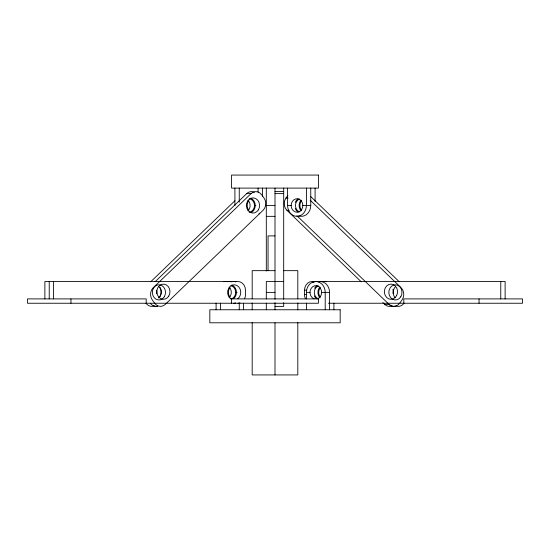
<?xml version="1.0" encoding="UTF-8"?>
<svg xmlns="http://www.w3.org/2000/svg" width="550" height="550" viewBox="0 0 550 550"><rect width="100%" height="100%" fill="white"/><g stroke="black" fill="none" stroke-linecap="round" stroke-linejoin="round"><path stroke-width="0.82" d="M361.185 281.751L286.928 210.299A8.69 7.528 -90 0 1 285.966 198.062L287.897 195.394M150.755 281.738L234.912 200.757M155.1 281.738L246.682 193.614A8.69 7.528 -90 0 1 254.423 192.28M251.027 193.614L153.251 287.691A8.69 7.528 -90 0 0 152.288 299.929L154.701 303.27A8.69 7.528 -90 0 0 165.296 304.377L263.072 210.299A8.69 7.528 -90 0 0 264.034 198.062L261.621 194.721A8.69 7.528 -90 0 0 251.027 193.614L246.682 193.614M275 191.599L283.69 191.599M275 193.614L283.69 193.614M285.966 198.062L288.138 198.062M249.184 198.77A6.738 5.83 -90 0 1 254.492 205.48L255.922 205.48M266.31 205.48L275 205.48M287.588 188.1L287.588 205.48L291.163 205.48M302.83 205.48L310.75 205.48L310.75 188.1M286.928 210.299L289.101 210.299M266.31 216.343L275 216.343M275 235.895L268.049 235.895L268.049 270.655M275 270.655L252.189 270.655L252.189 298.712M283.449 270.655L297.811 270.655L297.811 298.712M283.69 281.518L266.31 281.518L266.31 299.001M305.36 298.547A8.69 7.528 -90 0 1 304.521 294.553L304.521 290.207L306.694 290.207M230.904 299.001A6.738 5.83 -90 0 0 235.675 292.38L237.105 292.38M266.31 292.38L275 292.38M306.405 299.001L306.405 292.38L309.98 292.38M321.64 292.38L329.56 292.38L329.56 309.76M304.521 294.553L306.694 294.553M328.419 303.243L522.5 303.243L522.5 298.897L403.789 298.897L403.789 303.243M382.848 302.596L384.704 304.377L389.049 304.377A8.69 7.528 -90 0 0 399.644 303.27L402.057 299.929A8.69 7.528 -90 0 0 401.094 287.691L310.124 200.159M275 306.391L283.69 306.391L283.69 302.672M310.757 196.591L399.245 281.738M296.842 215.662L389.049 304.377A8.69 7.528 90 0 0 396.069 306.013M505.12 298.897L505.12 281.518L312.049 281.518A8.69 7.528 -90 0 0 304.521 290.207M500.775 281.518L500.775 298.897M479.05 298.897L479.05 303.243M333.905 303.139L333.905 309.76M325.215 309.76L325.215 292.38A10.863 9.405 -90 0 0 315.81 281.518A10.863 9.405 -90 0 0 306.405 292.38M315.095 188.1L315.095 201.341M306.405 188.1L306.405 205.48A10.863 9.405 -90 0 1 296.993 216.343A10.863 9.405 -90 0 1 287.588 205.48M306.405 303.139L306.405 309.76M297.811 302.961L297.811 309.76M297.811 322.623L297.811 374.935L252.189 374.935L252.189 322.623M283.69 188.1L283.69 299.248M275 188.1L275 299.248M275 302.672L275 309.76M275 322.795L275 374.935M266.31 188.1L266.31 271.026M266.31 303.139L266.31 309.76M262.412 188.1L262.412 196.377M258.067 188.1L258.067 192.239M252.189 302.961L252.189 309.76M243.595 303.139L243.595 309.76M239.25 188.1L239.25 202.166M239.25 303.139L239.25 309.76M234.905 188.1L234.905 205.48M231.55 303.243L231.55 298.897L318.45 298.897L318.45 303.243L27.5 303.243L27.5 298.897L146.211 298.897L146.211 303.243M220.44 303.139L220.44 309.76M216.095 303.139L216.095 309.76M70.95 298.897L70.95 303.243M53.57 281.518L53.57 298.897M49.225 281.518L49.225 298.897M44.88 298.897L44.88 281.518L237.951 281.518A8.69 7.528 -90 0 1 245.479 290.207L245.479 294.553A8.69 7.528 -90 0 1 244.64 298.547M235.682 302.906A8.69 7.528 -90 0 1 233.606 303.243M240.027 302.906A8.69 7.528 -90 0 1 237.951 303.243M158.737 286.474A7.604 6.586 -90 0 1 159.246 297.756M231.66 285.072A7.604 6.586 -90 0 1 236.356 291.246A7.604 6.586 -90 0 1 233.447 298.746M231.763 299.447A7.604 6.586 -90 0 1 228.69 288.2A7.604 6.586 -90 0 1 238.851 287.011A7.604 6.586 -90 0 1 237.792 298.746M233.606 281.518A8.69 7.528 -90 0 1 235.682 281.854M156.571 290.29A7.604 6.586 -90 0 1 156.716 293.762M229.261 281.518A8.69 7.528 -90 0 1 231.337 281.854M312.936 282.487A8.69 7.528 -90 0 1 316.394 281.518M395.099 297.756A7.604 6.586 -90 0 1 395.608 286.474M316.553 298.746A7.604 6.586 -90 0 1 314.304 295.873M314.641 288.221A7.604 6.586 -90 0 1 317.13 285.629M319.846 297.756A7.604 6.586 -90 0 1 319.846 287.004M318.663 281.854A8.69 7.528 -90 0 1 320.739 281.518M250.587 198.206A7.604 6.586 -90 0 1 255.241 205.397A7.604 6.586 -90 0 1 250.718 212.706M150.356 303.27A8.69 7.528 -90 0 0 157.761 306.192A8.69 7.528 90 0 1 153.931 306.013M160.119 287.389A7.604 6.586 -90 0 1 158.448 297.962M154.144 305.958A8.69 7.528 90 0 1 146.011 303.27M392.906 289.486A7.604 6.586 -90 0 1 393.037 293.349M391.724 306.013A8.69 7.528 90 0 1 384.704 304.377M298.114 212.107A7.604 6.586 -90 0 1 295.274 208.429M295.316 202.407A7.604 6.586 -90 0 1 298.189 198.804M301.036 210.863A7.604 6.586 -90 0 1 301.029 200.104M403.989 303.27A8.69 7.528 -90 0 1 396.584 306.192M247.988 200.248A6.738 5.83 -90 0 1 247.988 210.705M254.492 205.48A6.738 5.83 -90 0 1 249.184 212.19M248.882 210.244A6.738 5.83 -90 0 1 248.882 200.716M259.655 213.159A10.863 9.405 -90 0 1 258.933 213.916M301.558 210.244A6.738 5.83 -90 0 1 301.558 200.716M310.75 205.48A10.863 9.405 -90 0 1 298.753 215.923M299.736 211.956A6.738 5.83 -90 0 1 295.508 205.48A6.738 5.83 -90 0 1 299.736 199.004M229.178 287.148A6.738 5.83 -90 0 1 229.178 297.612M230.904 285.759A6.738 5.83 -90 0 1 235.675 292.38M223.788 281.696A10.863 9.405 -90 0 1 227.212 281.696M228.133 281.696A10.863 9.405 -90 0 1 231.557 281.696M232.478 281.696A10.863 9.405 -90 0 1 235.902 281.696M230.065 297.144A6.738 5.83 -90 0 1 230.065 287.616M320.375 297.144A6.738 5.83 -90 0 1 320.375 287.616M322.788 281.696A10.863 9.405 -90 0 1 326.212 281.696M318.443 281.696A10.863 9.405 -90 0 1 329.56 292.38M314.208 298.856A6.738 5.83 -90 0 1 311.053 288.489A6.738 5.83 -90 0 1 320.567 288.489A6.738 5.83 -90 0 1 317.412 298.856M318.553 298.856A6.738 5.83 -90 0 1 314.325 292.38A6.738 5.83 -90 0 1 318.553 285.904M318.45 175.065L231.55 175.065L231.55 188.1L318.45 188.1L318.45 175.065M340.175 309.76L209.825 309.76L209.825 322.795L340.175 322.795L340.175 309.76M164.312 296.759A7.604 6.586 -90 0 0 159.521 284.804A7.604 6.586 -90 0 0 152.955 295.577A7.604 6.586 -90 0 0 164.312 296.759M400.799 296.759A7.604 6.586 -90 0 0 396.007 284.804A7.604 6.586 -90 0 0 389.434 295.577A7.604 6.586 -90 0 0 400.799 296.759M168.774 296.093A7.604 6.586 -90 0 0 163.989 284.137A7.604 6.586 -90 0 0 157.417 294.903A7.604 6.586 -90 0 0 168.774 296.093M258.383 209.859A7.604 6.586 -90 0 0 253.598 197.904A7.604 6.586 -90 0 0 247.026 208.67A7.604 6.586 -90 0 0 258.383 209.859M396.612 295.597A7.604 6.586 -90 0 0 391.036 284.109A7.604 6.586 -90 0 0 385.206 295.426A7.604 6.586 -90 0 0 396.612 295.597M301.764 209.357A6.738 5.83 -90 0 0 297.522 198.77A6.738 5.83 -90 0 0 291.699 208.312A6.738 5.83 -90 0 0 301.764 209.357"/></g></svg>
